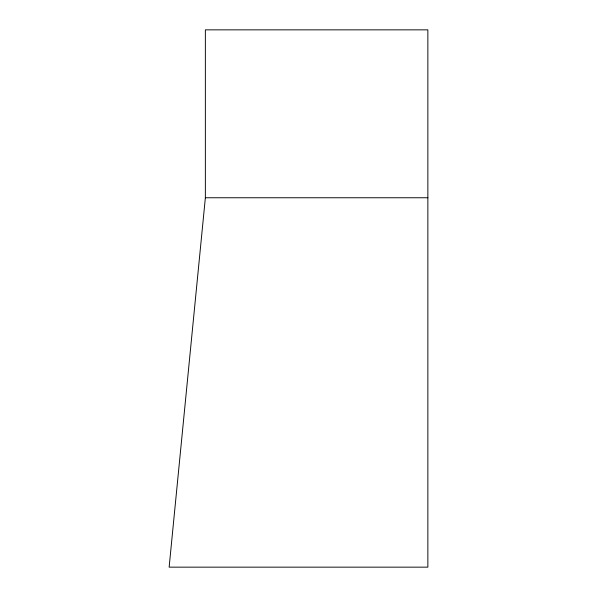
<?xml version="1.0" encoding="UTF-8"?>
<svg xmlns="http://www.w3.org/2000/svg" width="597" height="597" viewBox="0 0 597 597"><rect width="100%" height="100%" fill="white"/><g stroke="black" fill="none" stroke-linecap="round" stroke-linejoin="round"><path stroke-width="0.9" d="M205.361 197.756L169.138 567.15L427.862 567.15L427.862 29.85L205.361 29.85L205.361 197.756L427.862 197.756"/></g></svg>
